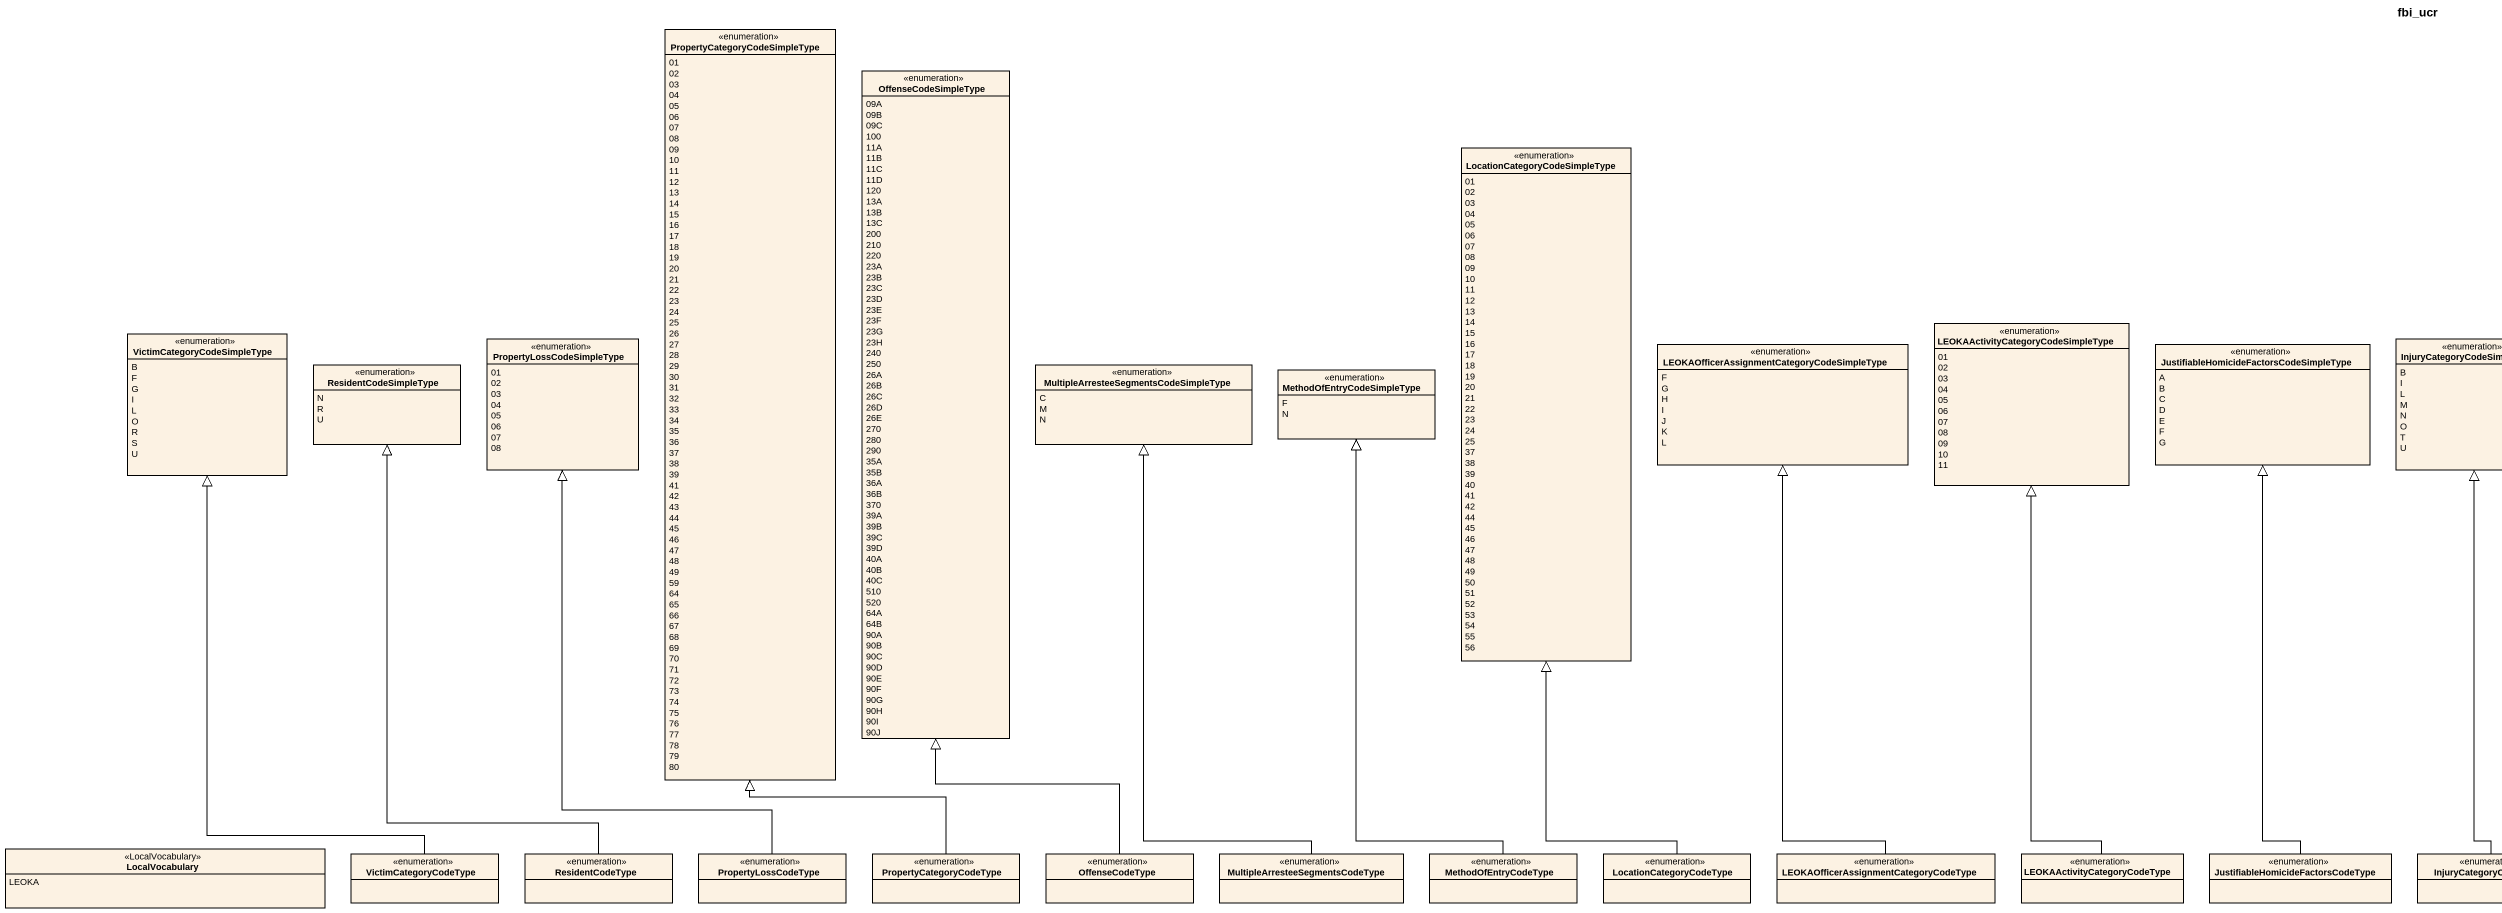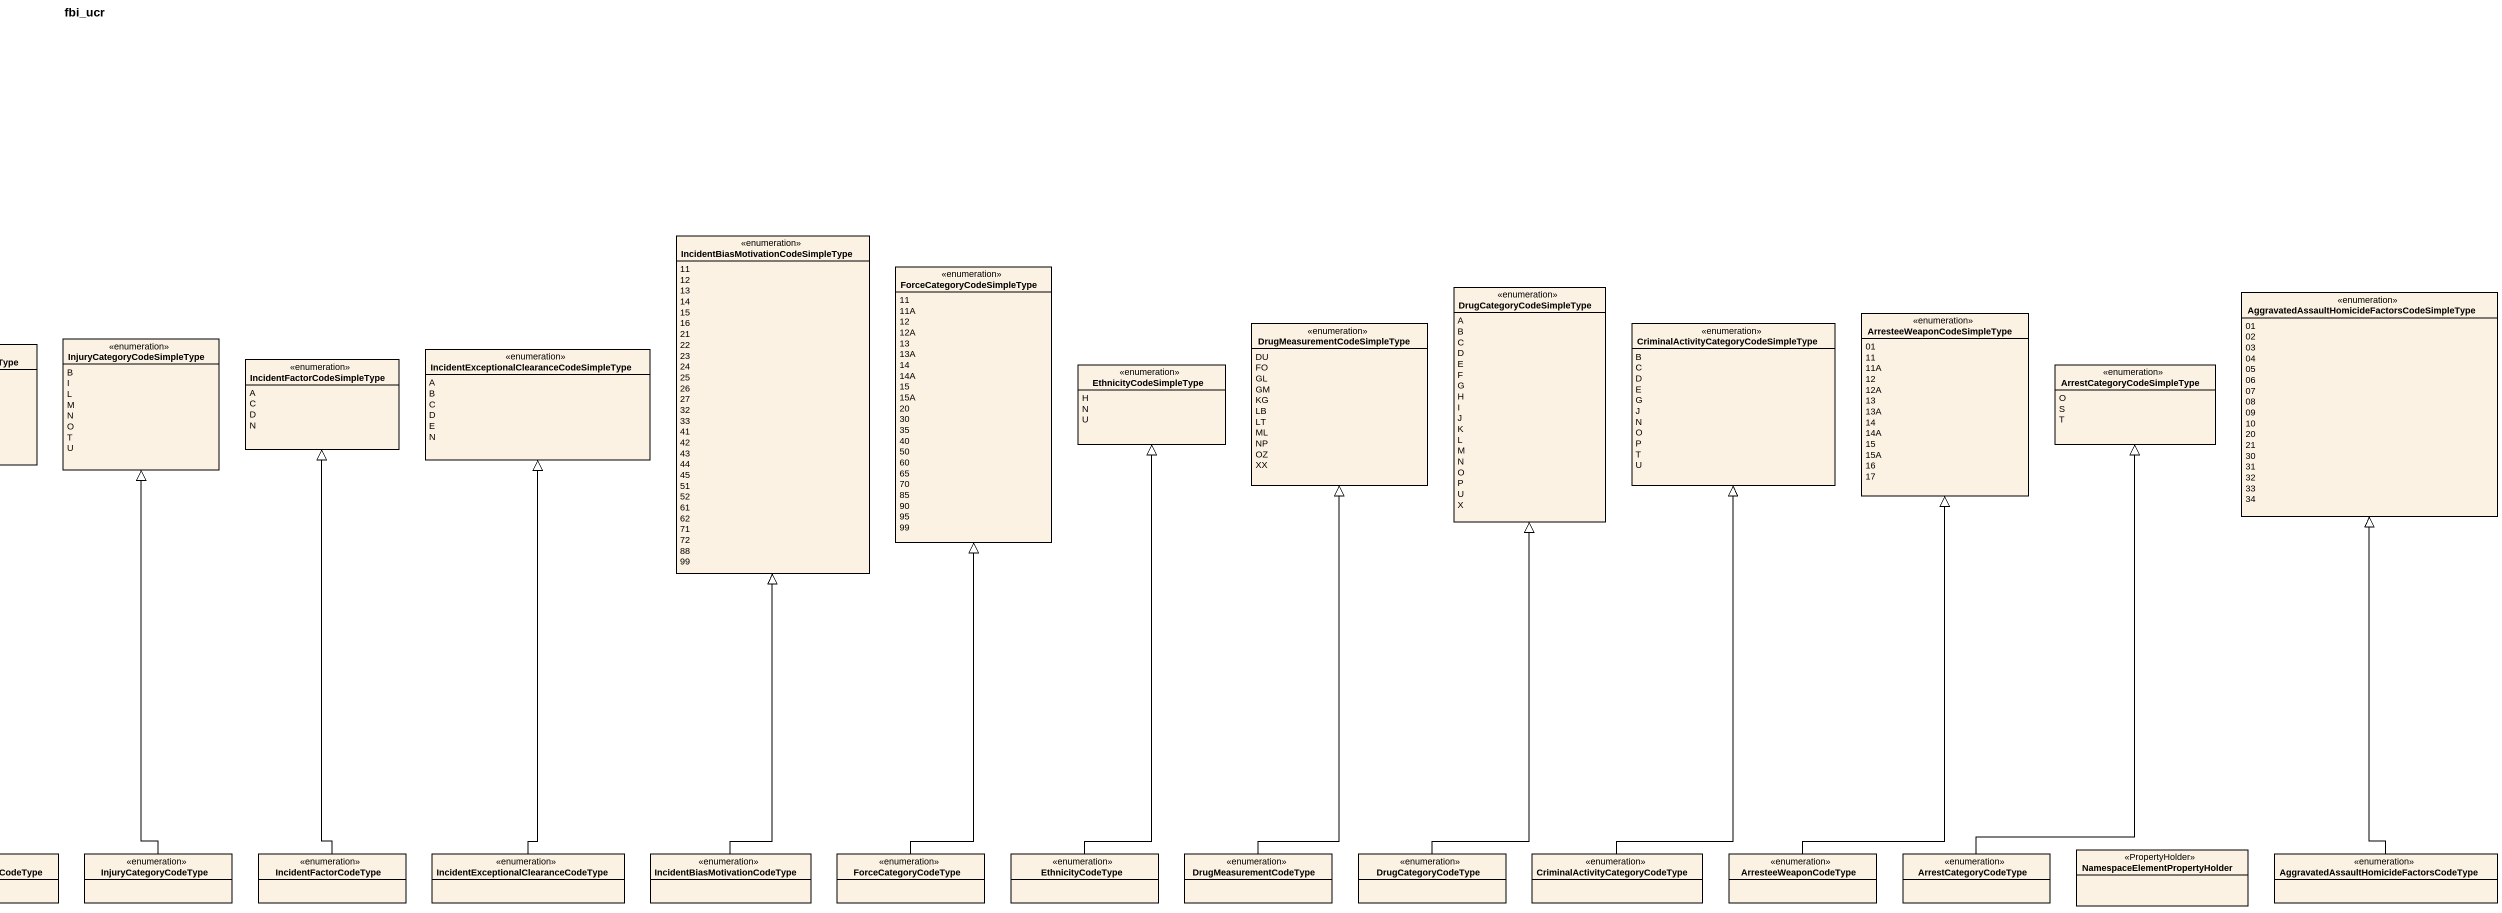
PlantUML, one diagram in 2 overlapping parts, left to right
@startuml
title fbi_ucr
hide circle
hide empty members
enum "PropertyCategoryCodeSimpleType" as PropertyCategoryCodeSimpleTy {
  01
  02
  03
  04
  05
  06
  07
  08
  09
  10
  11
  12
  13
  14
  15
  16
  17
  18
  19
  20
  21
  22
  23
  24
  25
  26
  27
  28
  29
  30
  31
  32
  33
  34
  35
  36
  37
  38
  39
  41
  42
  43
  44
  45
  46
  47
  48
  49
  59
  64
  65
  66
  67
  68
  69
  70
  71
  72
  73
  74
  75
  76
  77
  78
  79
  80
}
enum OffenseCodeSimpleType {
  09A
  09B
  09C
  100
  11A
  11B
  11C
  11D
  120
  13A
  13B
  13C
  200
  210
  220
  23A
  23B
  23C
  23D
  23E
  23F
  23G
  23H
  240
  250
  26A
  26B
  26C
  26D
  26E
  270
  280
  290
  35A
  35B
  36A
  36B
  370
  39A
  39B
  39C
  39D
  40A
  40B
  40C
  510
  520
  64A
  64B
  90A
  90B
  90C
  90D
  90E
  90F
  90G
  90H
  90I
  90J
}
enum "LocationCategoryCodeSimpleType" as LocationCategoryCodeSimpleTy {
  01
  02
  03
  04
  05
  06
  07
  08
  09
  10
  11
  12
  13
  14
  15
  16
  17
  18
  19
  20
  21
  22
  23
  24
  25
  37
  38
  39
  40
  41
  42
  44
  45
  46
  47
  48
  49
  50
  51
  52
  53
  54
  55
  56
}
enum "IncidentBiasMotivationCodeSimpleType" as IncidentBiasMotivationCodeSi {
  11
  12
  13
  14
  15
  16
  21
  22
  23
  24
  25
  26
  27
  32
  33
  41
  42
  43
  44
  45
  51
  52
  61
  62
  71
  72
  88
  99
}
enum ForceCategoryCodeSimpleType {
  11
  11A
  12
  12A
  13
  13A
  14
  14A
  15
  15A
  20
  30
  35
  40
  50
  60
  65
  70
  85
  90
  95
  99
}
enum DrugCategoryCodeSimpleType {
  A
  B
  C
  D
  E
  F
  G
  H
  I
  J
  K
  L
  M
  N
  O
  P
  U
  X
}
enum ArresteeWeaponCodeSimpleType {
  01
  11
  11A
  12
  12A
  13
  13A
  14
  14A
  15
  15A
  16
  17
}
enum "AggravatedAssaultHomicideFactorsCodeSimpleType" as AggravatedAssaultHomicideFac {
  01
  02
  03
  04
  05
  06
  07
  08
  09
  10
  20
  21
  30
  31
  32
  33
  34
}
enum VictimCategoryCodeSimpleType {
  B
  F
  G
  I
  L
  O
  R
  S
  U
}
enum PropertyLossCodeSimpleType {
  01
  02
  03
  04
  05
  06
  07
  08
}
enum "LEOKAOfficerAssignmentCategoryCodeSimpleType" as LEOKAOfficerAssignmentCatego {
  F
  G
  H
  I
  J
  K
  L
}
enum "LEOKAActivityCategoryCodeSimpleType" as LEOKAActivityCategoryCodeSim {
  01
  02
  03
  04
  05
  06
  07
  08
  09
  10
  11
}
enum "JustifiableHomicideFactorsCodeSimpleType" as JustifiableHomicideFactorsCo {
  A
  B
  C
  D
  E
  F
  G
}
enum InjuryCategoryCodeSimpleType {
  B
  I
  L
  M
  N
  O
  T
  U
}
enum "IncidentExceptionalClearanceCodeSimpleType" as IncidentExceptionalClearance {
  A
  B
  C
  D
  E
  N
}
enum "DrugMeasurementCodeSimpleType" as DrugMeasurementCodeSimpleTyp {
  DU
  FO
  GL
  GM
  KG
  LB
  LT
  ML
  NP
  OZ
  XX
}
enum "CriminalActivityCategoryCodeSimpleType" as CriminalActivityCategoryCode {
  B
  C
  D
  E
  G
  J
  N
  O
  P
  T
  U
}
enum ResidentCodeSimpleType {
  N
  R
  U
}
enum "MultipleArresteeSegmentsCodeSimpleType" as MultipleArresteeSegmentsCode {
  C
  M
  N
}
enum MethodOfEntryCodeSimpleType {
  F
  N
}
enum IncidentFactorCodeSimpleType {
  A
  C
  D
  N
}
enum EthnicityCodeSimpleType {
  H
  N
  U
}
enum ArrestCategoryCodeSimpleType {
  O
  S
  T
}
enum LocalVocabulary <<LocalVocabulary>> {
  LEOKA
}
enum VictimCategoryCodeType
enum ResidentCodeType
enum PropertyLossCodeType
enum PropertyCategoryCodeType
enum OffenseCodeType
enum "MultipleArresteeSegmentsCodeType" as MultipleArresteeSegmentsCode_2
enum MethodOfEntryCodeType
enum LocationCategoryCodeType
enum "LEOKAOfficerAssignmentCategoryCodeType" as LEOKAOfficerAssignmentCatego_2
enum "LEOKAActivityCategoryCodeType" as LEOKAActivityCategoryCodeTyp
enum "JustifiableHomicideFactorsCodeType" as JustifiableHomicideFactorsCo_2
enum InjuryCategoryCodeType
enum IncidentFactorCodeType
enum "IncidentExceptionalClearanceCodeType" as IncidentExceptionalClearance_2
enum "IncidentBiasMotivationCodeType" as IncidentBiasMotivationCodeTy
enum ForceCategoryCodeType
enum EthnicityCodeType
enum DrugMeasurementCodeType
enum DrugCategoryCodeType
enum "CriminalActivityCategoryCodeType" as CriminalActivityCategoryCode_2
enum ArresteeWeaponCodeType
enum ArrestCategoryCodeType
class "NamespaceElementPropertyHolder" as NamespaceElementPropertyHold <<PropertyHolder>>
enum "AggravatedAssaultHomicideFactorsCodeType" as AggravatedAssaultHomicideFac_2
VictimCategoryCodeType -up-|> VictimCategoryCodeSimpleType
ResidentCodeType -up-|> ResidentCodeSimpleType
PropertyLossCodeType -up-|> PropertyLossCodeSimpleType
PropertyCategoryCodeType -up-|> PropertyCategoryCodeSimpleTy
OffenseCodeType -up-|> OffenseCodeSimpleType
MultipleArresteeSegmentsCode_2 -up-|> MultipleArresteeSegmentsCode
MethodOfEntryCodeType -up-|> MethodOfEntryCodeSimpleType
LocationCategoryCodeType -up-|> LocationCategoryCodeSimpleTy
LEOKAOfficerAssignmentCatego_2 -up-|> LEOKAOfficerAssignmentCatego
LEOKAActivityCategoryCodeTyp -up-|> LEOKAActivityCategoryCodeSim
JustifiableHomicideFactorsCo_2 -up-|> JustifiableHomicideFactorsCo
InjuryCategoryCodeType -up-|> InjuryCategoryCodeSimpleType
IncidentFactorCodeType -up-|> IncidentFactorCodeSimpleType
IncidentExceptionalClearance_2 -up-|> IncidentExceptionalClearance
IncidentBiasMotivationCodeTy -up-|> IncidentBiasMotivationCodeSi
ForceCategoryCodeType -up-|> ForceCategoryCodeSimpleType
EthnicityCodeType -up-|> EthnicityCodeSimpleType
DrugMeasurementCodeType -up-|> DrugMeasurementCodeSimpleTyp
DrugCategoryCodeType -up-|> DrugCategoryCodeSimpleType
CriminalActivityCategoryCode_2 -up-|> CriminalActivityCategoryCode
ArresteeWeaponCodeType -up-|> ArresteeWeaponCodeSimpleType
ArrestCategoryCodeType -up-|> ArrestCategoryCodeSimpleType
AggravatedAssaultHomicideFac_2 -up-|> AggravatedAssaultHomicideFac
@enduml
